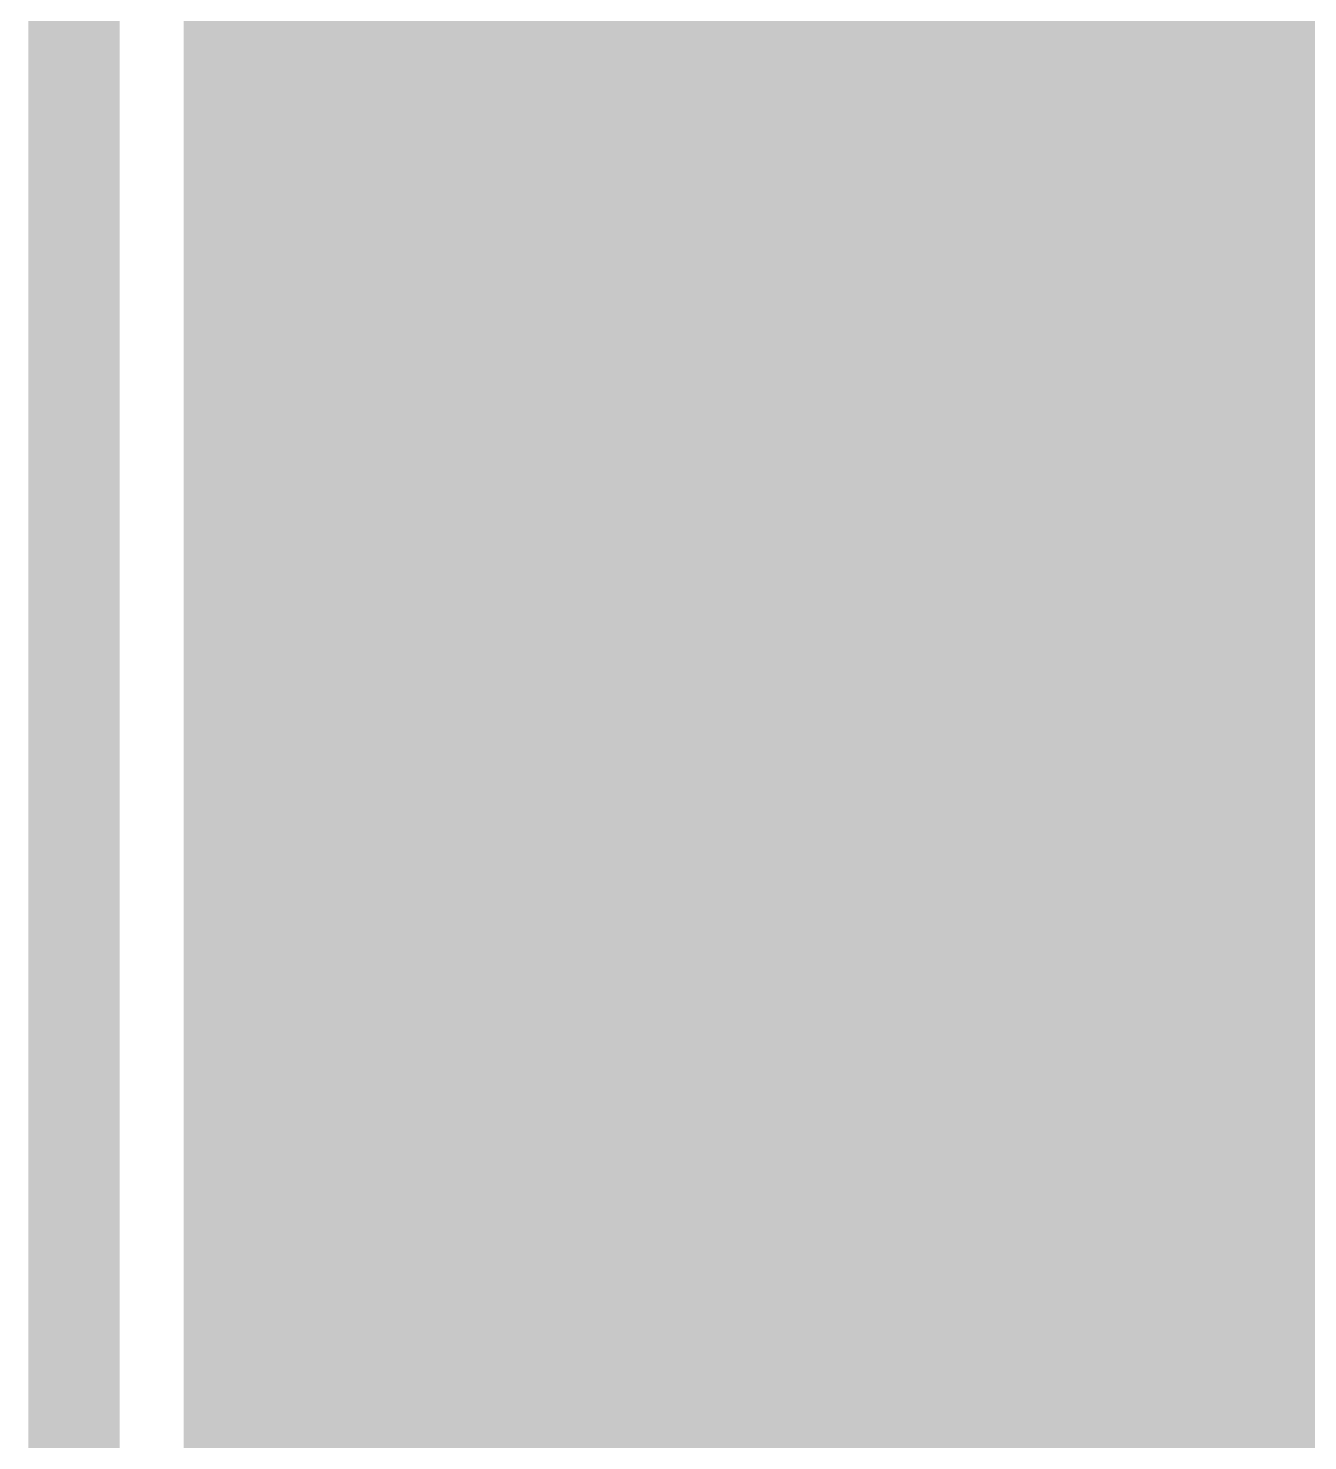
# Model space of a CAD drawing. Extents: x -5 to 112, y -62 to 71.
# Drawn here: x -5.4 to 3.49, y 30.96 to 40.77 of the extents above; entities that cross this region are included whole.
import ezdxf

# ---------------------------------------------------------------- set-up
doc = ezdxf.new("R2010")
doc.units = 0
doc.header["$MEASUREMENT"] = 0
doc.layers.get('0').update_dxf_attribs({"linetype": 'CONTINUOUS'})
for name, color, linetype in [('25-336-0_BOT', 7, 'CONTINUOUS'), ('25-336-0_DRD', 7, 'CONTINUOUS'), ('25-336-0_DRL', 2, 'CONTINUOUS'), ('25-336-0_IN1', 4, 'CONTINUOUS'), ('25-336-0_IN2', 3, 'CONTINUOUS'), ('25-336-0_SMB', 5, 'CONTINUOUS'), ('25-336-0_SMT', 10, 'CONTINUOUS'), ('25-336-0_SPT', 14, 'CONTINUOUS'), ('25-336-0_SST', 9, 'CONTINUOUS'), ('25-336-0_TOP', 12, 'CONTINUOUS'), ('THRUHOLE_TAP', 8, 'CONTINUOUS')]:
    doc.layers.add(name, color=color, linetype=linetype)

# ---------------------------------------------------------------- blocks, each defined once
blk = doc.blocks.new('ROUND_58')
at = {"const_width": 0.35052}
blk.add_lwpolyline([(-0.17526, 0, 1), (0.17526, 0, 1)], format="xyb", close=True, dxfattribs=at)
blk = doc.blocks.new('ROUND_11')
at = {"const_width": 0.35052}
blk.add_lwpolyline([(-0.17526, 0, 1), (0.17526, 0, 1)], format="xyb", close=True, dxfattribs=at)
blk = doc.blocks.new('ROUND_79')
at = {"const_width": 0.10033}
blk.add_lwpolyline([(-0.050164, 0, 1), (0.050164, 0, 1)], format="xyb", close=True, dxfattribs=at)
blk = doc.blocks.new('ROUND_82')
at = {"const_width": 0.10033}
blk.add_lwpolyline([(-0.050164, 0, 1), (0.050164, 0, 1)], format="xyb", close=True, dxfattribs=at)
blk = doc.blocks.new('ROUND_65')
at = {"const_width": 0.35052}
blk.add_lwpolyline([(-0.17526, 0, 1), (0.17526, 0, 1)], format="xyb", close=True, dxfattribs=at)
blk = doc.blocks.new('RECTANGLE_2')
blk.add_solid([(0.4826, 0.4064), (0.4826, -0.4064), (-0.4826, 0.4064), (-0.4826, -0.4064)])
blk = doc.blocks.new('RECTANGLE_47')
blk.add_solid([(0.8255, 1.4224), (0.8255, -1.4224), (-0.8255, 1.4224), (-0.8255, -1.4224)])
blk = doc.blocks.new('RECTANGLE_48')
blk.add_solid([(0.44958, 0.20955), (0.44958, -0.20955), (-0.44958, 0.20955), (-0.44958, -0.20955)])
blk = doc.blocks.new('ROUND_73')
at = {"const_width": 0.10033}
blk.add_lwpolyline([(-0.050164, 0, 1), (0.050164, 0, 1)], format="xyb", close=True, dxfattribs=at)

msp = doc.modelspace()

# ---------------------------------------------------------------- linework, layer by layer
at = {"layer": '25-336-0_BOT', "const_width": 0.254}
for points in [[(-4.191, 70.231), (-4.191, 27.432)], [(-3.9624, 65.48882), (-3.9624, 27.432)], [(-3.7338, 64.60236), (-3.7338, 27.432)], [(3.5814, 64.25692), (3.5814, 27.432)], [(-3.5052, 64.11214), (-3.5052, 27.432)], [(3.3528, 63.85814), (3.3528, 27.432)], [(3.1242, 63.54064), (3.1242, 27.432)], [(2.8956, 63.27902), (2.8956, 27.432)], [(2.667, 63.05804), (2.667, 27.432)], [(2.4384, 62.86754), (2.4384, 27.432)], [(2.2098, 62.70498), (2.2098, 27.432)], [(1.9812, 62.56528), (1.9812, 27.432)], [(1.7526, 62.44336), (1.7526, 27.432)], [(1.524, 62.34176), (1.524, 27.432)], [(1.0668, 62.18428), (1.0668, 27.432)], [(1.2954, 62.2554), (1.2954, 27.432)], [(0.6096, 62.08522), (0.6096, 27.432)], [(0.8382, 62.1284), (0.8382, 27.432)], [(-0.3048, 62.04966), (-0.3048, 27.432)], [(-0.0762, 62.0395), (-0.0762, 27.432)], [(0.1524, 62.04204), (0.1524, 27.432)], [(0.381, 62.05728), (0.381, 27.432)], [(-3.2766, 54.20614), (-3.2766, 27.432)], [(-0.5334, 54.20614), (-0.5334, 27.432)], [(-3.048, 53.75148), (-3.048, 27.432)], [(-0.762, 53.75148), (-0.762, 27.432)], [(-2.8194, 53.51018), (-2.8194, 27.432)], [(-0.9906, 53.51018), (-0.9906, 27.432)], [(-2.5908, 53.35524), (-2.5908, 27.432)], [(-1.2192, 53.35524), (-1.2192, 27.432)], [(-2.3622, 53.25364), (-2.3622, 27.432)], [(-1.4478, 53.25364), (-1.4478, 27.432)], [(-2.1336, 53.19776), (-2.1336, 27.432)], [(-1.905, 53.17998), (-1.905, 27.432)], [(-1.6764, 53.19776), (-1.6764, 27.432)], [(17.8435, 40.6908), (-4.191, 40.6908)], [(18.0721, 40.4622), (-4.191, 40.4622)], [(18.3007, 40.2336), (-4.191, 40.2336)], [(18.5293, 40.005), (-4.191, 40.005)], [(18.7579, 39.7764), (-4.191, 39.7764)], [(18.9865, 39.5478), (-4.191, 39.5478)], [(19.2151, 39.3192), (-4.191, 39.3192)], [(19.4437, 39.0906), (-4.191, 39.0906)], [(19.6723, 38.862), (-4.191, 38.862)], [(19.9009, 38.6334), (-4.191, 38.6334)], [(28.8925, 38.4048), (-4.191, 38.4048)], [(29.1211, 38.1762), (-4.191, 38.1762)], [(11.176, 37.9476), (-4.191, 37.9476)], [(11.176, 37.719), (-4.191, 37.719)], [(11.176, 37.4904), (-4.191, 37.4904)], [(11.176, 37.2618), (-4.191, 37.2618)], [(11.176, 37.0332), (-4.191, 37.0332)], [(11.176, 36.8046), (-4.191, 36.8046)], [(11.176, 36.576), (-4.191, 36.576)], [(11.176, 36.3474), (-4.191, 36.3474)], [(11.176, 36.1188), (-4.191, 36.1188)], [(11.176, 35.8902), (-4.191, 35.8902)], [(11.176, 35.6616), (-4.191, 35.6616)], [(7.80288, 35.433), (-4.191, 35.433)], [(7.63524, 35.2044), (-4.191, 35.2044)], [(7.57682, 34.9758), (-4.191, 34.9758)], [(7.59714, 34.7472), (-4.191, 34.7472)], [(7.7089, 34.5186), (-4.191, 34.5186)], [(7.7978, 34.29), (-4.191, 34.29)], [(7.7978, 34.0614), (-4.191, 34.0614)], [(7.7978, 33.8328), (-4.191, 33.8328)], [(7.7978, 33.6042), (-4.191, 33.6042)], [(7.7978, 33.3756), (-4.191, 33.3756)], [(7.7978, 33.147), (-4.191, 33.147)], [(7.7978, 32.9184), (-4.191, 32.9184)], [(7.7978, 32.6898), (-4.191, 32.6898)], [(7.7978, 32.4612), (-4.191, 32.4612)], [(7.7978, 32.2326), (-4.191, 32.2326)], [(7.7978, 32.004), (-4.191, 32.004)], [(7.7978, 31.7754), (-4.191, 31.7754)], [(7.7978, 31.5468), (-4.191, 31.5468)], [(7.7978, 31.3182), (-4.191, 31.3182)], [(7.7978, 31.0896), (-4.191, 31.0896)], [(7.7978, 30.861), (-4.191, 30.861)]]:
    msp.add_lwpolyline(points, dxfattribs=at)
at = {"layer": '25-336-0_DRD'}
for points, const_width in [([(-5.08, 7.62), (-5.08, 71.12), (111.76, 71.12), (111.76, -5.08), (-5.08, -5.08), (-5.08, 7.62)], 0.635), ([(0, 43.18), (-2.54, 40.64)], 0.254), ([(0, 40.64), (-2.54, 43.18)], 0.254), ([(1.27, 43.18), (-1.27, 40.64)], 0.254), ([(1.27, 40.64), (-1.27, 43.18)], 0.254), ([(2.54, 43.18), (0, 40.64)], 0.254), ([(2.54, 40.64), (0, 43.18)], 0.254), ([(3.81, 43.18), (1.27, 40.64)], 0.254), ([(3.81, 40.64), (1.27, 43.18)], 0.254), ([(0, 41.91), (-2.54, 39.37)], 0.254), ([(0, 39.37), (-2.54, 41.91)], 0.254), ([(1.27, 41.91), (-1.27, 39.37)], 0.254), ([(1.27, 39.37), (-1.27, 41.91)], 0.254), ([(2.54, 41.91), (0, 39.37)], 0.254), ([(2.54, 39.37), (0, 41.91)], 0.254), ([(3.81, 41.91), (1.27, 39.37)], 0.254), ([(3.81, 39.37), (1.27, 41.91)], 0.254), ([(0, 40.64), (-2.54, 38.1)], 0.254), ([(0, 38.1), (-2.54, 40.64)], 0.254), ([(1.27, 40.64), (-1.27, 38.1)], 0.254), ([(1.27, 38.1), (-1.27, 40.64)], 0.254), ([(2.54, 40.64), (0, 38.1)], 0.254), ([(2.54, 38.1), (0, 40.64)], 0.254), ([(3.175, 40.005), (0.635, 37.465)], 0.254), ([(3.175, 37.465), (0.635, 40.005)], 0.254), ([(3.175, 35.179), (0.635, 32.639)], 0.254), ([(3.175, 32.639), (0.635, 35.179)], 0.254), ([(2.032, 34.036), (-0.508, 31.496)], 0.254), ([(2.032, 31.496), (-0.508, 34.036)], 0.254), ([(3.175, 34.036), (0.635, 31.496)], 0.254), ([(3.175, 31.496), (0.635, 34.036)], 0.254), ([(2.032, 33.02), (-0.508, 30.48)], 0.254), ([(2.032, 30.48), (-0.508, 33.02)], 0.254), ([(3.175, 33.02), (0.635, 30.48)], 0.254), ([(3.175, 30.48), (0.635, 33.02)], 0.254), ([(2.032, 31.877), (-0.508, 29.337)], 0.254), ([(2.032, 29.337), (-0.508, 31.877)], 0.254), ([(3.175, 31.877), (0.635, 29.337)], 0.254), ([(3.175, 29.337), (0.635, 31.877)], 0.254)]:
    msp.add_lwpolyline(points, dxfattribs=dict(at, const_width=const_width))
at = {"layer": '25-336-0_DRL', "const_width": 0.635}
msp.add_lwpolyline([(-5.08, 7.62), (-5.08, 71.12), (111.76, 71.12), (111.76, -5.08), (-5.08, -5.08), (-5.08, 7.62)], dxfattribs=at)
at = {"layer": '25-336-0_IN1', "const_width": 0.254}
for points in [[(-3.937, 69.85), (-3.937, 25.146)], [(-3.7084, 69.85), (-3.7084, 25.146)], [(-3.4798, 69.85), (-3.4798, 25.146)], [(2.2352, 69.85), (2.2352, 25.146)], [(2.4638, 69.85), (2.4638, 25.146)], [(2.6924, 69.85), (2.6924, 25.146)], [(2.921, 69.85), (2.921, 25.146)], [(3.1496, 69.85), (3.1496, 25.146)], [(3.3782, 69.85), (3.3782, 25.146)], [(3.6068, 69.85), (3.6068, 25.146)], [(2.0066, 65.49136), (2.0066, 25.146)], [(1.778, 64.9605), (1.778, 25.146)], [(1.5494, 64.65062), (1.5494, 25.146)], [(1.3208, 64.43218), (1.3208, 25.146)], [(1.0922, 64.26962), (1.0922, 25.146)], [(0.8636, 64.1477), (0.8636, 25.146)], [(0.635, 64.0588), (0.635, 25.146)], [(-0.2794, 63.97752), (-0.2794, 25.146)], [(-0.0508, 63.95974), (-0.0508, 25.146)], [(0.1778, 63.96736), (0.1778, 25.146)], [(0.4064, 64.00038), (0.4064, 25.146)], [(-0.508, 54.3052), (-0.508, 25.146)], [(-3.2512, 54.1274), (-3.2512, 25.146)], [(-0.7366, 53.7845), (-0.7366, 25.146)], [(-3.0226, 53.71846), (-3.0226, 25.146)], [(-2.794, 53.48986), (-2.794, 25.146)], [(-0.9652, 53.5305), (-0.9652, 25.146)], [(-1.1938, 53.36794), (-1.1938, 25.146)], [(-2.5654, 53.34), (-2.5654, 25.146)], [(-2.3368, 53.24602), (-2.3368, 25.146)], [(-1.4224, 53.2638), (-1.4224, 25.146)], [(-2.1082, 53.19522), (-2.1082, 25.146)], [(-1.8796, 53.17998), (-1.8796, 25.146)], [(-1.651, 53.20284), (-1.651, 25.146)], [(8.0645, 40.6908), (-3.937, 40.6908)], [(32.66694, 40.4622), (-3.937, 40.4622)], [(20.27174, 40.2336), (-3.937, 40.2336)], [(20.01012, 40.005), (-3.937, 40.005)], [(19.91106, 39.7764), (-3.937, 39.7764)], [(19.89836, 39.5478), (-3.937, 39.5478)], [(19.96694, 39.3192), (-3.937, 39.3192)], [(20.15236, 39.0906), (-3.937, 39.0906)], [(35.61842, 38.862), (-3.937, 38.862)], [(35.50158, 38.6334), (-3.937, 38.6334)], [(35.433, 38.4048), (-3.937, 38.4048)], [(11.303, 38.1762), (-3.937, 38.1762)], [(11.303, 37.9476), (-3.937, 37.9476)], [(11.303, 37.719), (-3.937, 37.719)], [(11.303, 37.4904), (-3.937, 37.4904)], [(11.303, 37.2618), (-3.937, 37.2618)], [(11.303, 37.0332), (-3.937, 37.0332)], [(11.303, 36.8046), (-3.937, 36.8046)], [(11.303, 36.576), (-3.937, 36.576)], [(11.303, 36.3474), (-3.937, 36.3474)], [(11.303, 36.1188), (-3.937, 36.1188)], [(11.303, 35.8902), (-3.937, 35.8902)], [(11.303, 35.6616), (-3.937, 35.6616)], [(7.80288, 35.433), (-3.937, 35.433)], [(7.63524, 35.2044), (-3.937, 35.2044)], [(7.57682, 34.9758), (-3.937, 34.9758)], [(7.59714, 34.7472), (-3.937, 34.7472)], [(7.7089, 34.5186), (-3.937, 34.5186)], [(8.01116, 34.29), (-3.937, 34.29)], [(17.018, 34.0614), (-3.937, 34.0614)], [(17.018, 33.8328), (-3.937, 33.8328)], [(17.018, 33.6042), (-3.937, 33.6042)], [(17.018, 33.3756), (-3.937, 33.3756)], [(17.018, 33.147), (-3.937, 33.147)], [(17.018, 32.9184), (-3.937, 32.9184)], [(17.018, 32.6898), (-3.937, 32.6898)], [(17.018, 32.4612), (-3.937, 32.4612)], [(17.018, 32.2326), (-3.937, 32.2326)], [(17.018, 32.004), (-3.937, 32.004)], [(17.018, 31.7754), (-3.937, 31.7754)], [(17.018, 31.5468), (-3.937, 31.5468)], [(17.018, 31.3182), (-3.937, 31.3182)], [(17.018, 31.0896), (-3.937, 31.0896)], [(17.018, 30.861), (-3.937, 30.861)]]:
    msp.add_lwpolyline(points, dxfattribs=at)
at = {"layer": '25-336-0_IN2', "const_width": 0.254}
for points in [[(-3.937, 69.85), (-3.937, 25.146)], [(-3.7084, 69.85), (-3.7084, 25.146)], [(-3.4798, 69.85), (-3.4798, 25.146)], [(2.2352, 69.85), (2.2352, 25.146)], [(2.4638, 69.85), (2.4638, 25.146)], [(2.6924, 69.85), (2.6924, 25.146)], [(2.921, 69.85), (2.921, 25.146)], [(3.1496, 69.85), (3.1496, 25.146)], [(3.3782, 69.85), (3.3782, 25.146)], [(3.6068, 69.85), (3.6068, 25.146)], [(2.0066, 65.49136), (2.0066, 25.146)], [(1.778, 64.9605), (1.778, 25.146)], [(1.5494, 64.65062), (1.5494, 25.146)], [(1.3208, 64.43218), (1.3208, 25.146)], [(1.0922, 64.26962), (1.0922, 25.146)], [(0.8636, 64.1477), (0.8636, 25.146)], [(0.635, 64.0588), (0.635, 25.146)], [(-0.2794, 63.97752), (-0.2794, 25.146)], [(-0.0508, 63.95974), (-0.0508, 25.146)], [(0.1778, 63.96736), (0.1778, 25.146)], [(0.4064, 64.00038), (0.4064, 25.146)], [(-0.508, 54.3052), (-0.508, 25.146)], [(-3.2512, 54.1274), (-3.2512, 25.146)], [(-0.7366, 53.7845), (-0.7366, 25.146)], [(-3.0226, 53.71846), (-3.0226, 25.146)], [(-2.794, 53.48986), (-2.794, 25.146)], [(-0.9652, 53.5305), (-0.9652, 25.146)], [(-1.1938, 53.36794), (-1.1938, 25.146)], [(-2.5654, 53.34), (-2.5654, 25.146)], [(-2.3368, 53.24602), (-2.3368, 25.146)], [(-1.4224, 53.2638), (-1.4224, 25.146)], [(-2.1082, 53.19522), (-2.1082, 25.146)], [(-1.8796, 53.17998), (-1.8796, 25.146)], [(-1.651, 53.20284), (-1.651, 25.146)], [(32.59836, 40.6908), (-3.937, 40.6908)], [(32.66694, 40.4622), (-3.937, 40.4622)], [(20.27174, 40.2336), (-3.937, 40.2336)], [(20.01012, 40.005), (-3.937, 40.005)], [(19.91106, 39.7764), (-3.937, 39.7764)], [(19.89836, 39.5478), (-3.937, 39.5478)], [(19.96694, 39.3192), (-3.937, 39.3192)], [(20.15236, 39.0906), (-3.937, 39.0906)], [(35.61842, 38.862), (-3.937, 38.862)], [(35.50158, 38.6334), (-3.937, 38.6334)], [(35.433, 38.4048), (-3.937, 38.4048)], [(11.303, 38.1762), (-3.937, 38.1762)], [(11.303, 37.9476), (-3.937, 37.9476)], [(11.303, 37.719), (-3.937, 37.719)], [(11.303, 37.4904), (-3.937, 37.4904)], [(11.303, 37.2618), (-3.937, 37.2618)], [(11.303, 37.0332), (-3.937, 37.0332)], [(11.303, 36.8046), (-3.937, 36.8046)], [(11.303, 36.576), (-3.937, 36.576)], [(11.303, 36.3474), (-3.937, 36.3474)], [(11.303, 36.1188), (-3.937, 36.1188)], [(11.303, 35.8902), (-3.937, 35.8902)], [(11.303, 35.6616), (-3.937, 35.6616)], [(7.80288, 35.433), (-3.937, 35.433)], [(7.63524, 35.2044), (-3.937, 35.2044)], [(7.57682, 34.9758), (-3.937, 34.9758)], [(7.59714, 34.7472), (-3.937, 34.7472)], [(7.7089, 34.5186), (-3.937, 34.5186)], [(8.01116, 34.29), (-3.937, 34.29)], [(17.018, 34.0614), (-3.937, 34.0614)], [(17.018, 33.8328), (-3.937, 33.8328)], [(17.018, 33.6042), (-3.937, 33.6042)], [(17.018, 33.3756), (-3.937, 33.3756)], [(17.018, 33.147), (-3.937, 33.147)], [(17.018, 32.9184), (-3.937, 32.9184)], [(17.018, 32.6898), (-3.937, 32.6898)], [(17.018, 32.4612), (-3.937, 32.4612)], [(17.018, 32.2326), (-3.937, 32.2326)], [(17.018, 32.004), (-3.937, 32.004)], [(17.018, 31.7754), (-3.937, 31.7754)], [(17.018, 31.5468), (-3.937, 31.5468)], [(17.018, 31.3182), (-3.937, 31.3182)], [(17.018, 31.0896), (-3.937, 31.0896)], [(17.018, 30.861), (-3.937, 30.861)]]:
    msp.add_lwpolyline(points, dxfattribs=at)
at = {"layer": '25-336-0_SMB', "const_width": 0.254}
for points in [[(-3.429, 61.595), (-3.429, 27.813)], [(-3.3274, 61.595), (-3.3274, 27.813)], [(-3.0988, 61.595), (-3.0988, 27.813)], [(-2.8702, 61.595), (-2.8702, 27.813)], [(-2.6416, 61.595), (-2.6416, 27.813)], [(-2.413, 61.595), (-2.413, 27.813)], [(-2.1844, 61.595), (-2.1844, 27.813)], [(-1.9558, 61.595), (-1.9558, 27.813)], [(-1.7272, 61.595), (-1.7272, 27.813)], [(-1.4986, 61.595), (-1.4986, 27.813)], [(-1.27, 61.595), (-1.27, 27.813)], [(-1.0414, 61.595), (-1.0414, 27.813)], [(-0.8128, 61.595), (-0.8128, 27.813)], [(-0.5842, 61.595), (-0.5842, 27.813)], [(-0.3556, 61.595), (-0.3556, 27.813)], [(-0.127, 61.595), (-0.127, 27.813)], [(0.1016, 61.595), (0.1016, 27.813)], [(0.3302, 61.595), (0.3302, 27.813)], [(0.5588, 61.595), (0.5588, 27.813)], [(0.7874, 61.595), (0.7874, 27.813)], [(1.016, 61.595), (1.016, 27.813)], [(1.2446, 61.595), (1.2446, 27.813)], [(1.4732, 61.595), (1.4732, 27.813)], [(1.7018, 61.595), (1.7018, 27.813)], [(1.9304, 61.595), (1.9304, 27.813)], [(2.159, 61.595), (2.159, 27.813)], [(2.3876, 61.595), (2.3876, 27.813)], [(2.6162, 61.595), (2.6162, 27.813)], [(2.8448, 61.595), (2.8448, 27.813)], [(3.0734, 61.595), (3.0734, 27.813)], [(3.302, 61.595), (3.302, 27.813)], [(3.5306, 61.595), (3.5306, 27.813)], [(10.922, 40.7162), (-3.429, 40.7162)], [(10.922, 40.4876), (-3.429, 40.4876)], [(10.922, 40.259), (-3.429, 40.259)], [(10.922, 40.0304), (-3.429, 40.0304)], [(10.922, 39.8018), (-3.429, 39.8018)], [(10.922, 39.5732), (-3.429, 39.5732)], [(10.922, 39.3446), (-3.429, 39.3446)], [(10.922, 39.116), (-3.429, 39.116)], [(10.922, 38.8874), (-3.429, 38.8874)], [(10.922, 38.6588), (-3.429, 38.6588)], [(10.922, 38.4302), (-3.429, 38.4302)], [(10.922, 38.2016), (-3.429, 38.2016)], [(10.922, 37.973), (-3.429, 37.973)], [(10.922, 37.7444), (-3.429, 37.7444)], [(10.922, 37.5158), (-3.429, 37.5158)], [(10.922, 37.2872), (-3.429, 37.2872)], [(10.922, 37.0586), (-3.429, 37.0586)], [(10.922, 36.83), (-3.429, 36.83)], [(10.922, 36.6014), (-3.429, 36.6014)], [(10.922, 36.3728), (-3.429, 36.3728)], [(10.922, 36.1442), (-3.429, 36.1442)], [(7.239, 35.9156), (-3.429, 35.9156)], [(7.239, 35.687), (-3.429, 35.687)], [(7.239, 35.4584), (-3.429, 35.4584)], [(7.239, 35.2298), (-3.429, 35.2298)], [(7.239, 35.0012), (-3.429, 35.0012)], [(7.239, 34.7726), (-3.429, 34.7726)], [(7.239, 34.544), (-3.429, 34.544)], [(7.239, 34.3154), (-3.429, 34.3154)], [(7.239, 34.0868), (-3.429, 34.0868)], [(7.239, 33.8582), (-3.429, 33.8582)], [(7.239, 33.6296), (-3.429, 33.6296)], [(7.239, 33.401), (-3.429, 33.401)], [(7.239, 33.1724), (-3.429, 33.1724)], [(7.239, 32.9438), (-3.429, 32.9438)], [(7.239, 32.7152), (-3.429, 32.7152)], [(7.239, 32.4866), (-3.429, 32.4866)], [(7.239, 32.258), (-3.429, 32.258)], [(7.239, 32.0294), (-3.429, 32.0294)], [(7.239, 31.8008), (-3.429, 31.8008)], [(7.239, 31.5722), (-3.429, 31.5722)], [(7.2136, 31.3436), (-3.429, 31.3436)], [(6.985, 31.115), (-3.429, 31.115)], [(6.7564, 30.8864), (-3.429, 30.8864)]]:
    msp.add_lwpolyline(points, dxfattribs=at)
at = {"layer": '25-336-0_SMT', "const_width": 0.254}
for points in [[(2.794, 44.577), (-1.397, 44.577), (-1.524, 44.45), (-1.524, 40.767)], [(-1.4224, 44.5516), (-1.4224, 40.767)], [(-1.1938, 44.577), (-1.1938, 40.767)], [(-0.9652, 44.577), (-0.9652, 40.767)], [(-0.7366, 44.577), (-0.7366, 40.767)], [(-0.508, 44.577), (-0.508, 40.767)], [(-0.2794, 44.577), (-0.2794, 40.767)], [(-0.0508, 44.577), (-0.0508, 40.767)], [(0.1778, 44.577), (0.1778, 38.735)], [(0.4064, 44.577), (0.4064, 38.735)], [(0.635, 44.577), (0.635, 38.735)], [(0.8636, 44.577), (0.8636, 38.735)], [(1.0922, 44.577), (1.0922, 29.591)], [(1.3208, 44.577), (1.3208, 29.591)], [(1.5494, 44.577), (1.5494, 29.591)], [(1.778, 44.577), (1.778, 29.591)], [(2.0066, 44.577), (2.0066, 29.8196)], [(2.2352, 44.577), (2.2352, 30.0482)], [(2.4638, 44.577), (2.4638, 30.2768)], [(2.54, 42.164), (2.54, 30.353)], [(2.54, 40.894), (-1.524, 40.894)], [(0.127, 40.767), (-1.524, 40.767)], [(0.127, 40.767), (0.127, 38.735)], [(2.54, 40.6654), (0.127, 40.6654)], [(2.54, 40.4368), (0.127, 40.4368)], [(2.54, 40.2082), (0.127, 40.2082)], [(2.54, 39.9796), (0.127, 39.9796)], [(2.54, 39.751), (0.127, 39.751)], [(2.54, 39.5224), (0.127, 39.5224)], [(2.54, 39.2938), (0.127, 39.2938)], [(2.54, 39.0652), (0.127, 39.0652)], [(2.54, 38.8366), (0.127, 38.8366)], [(0.889, 38.735), (0.889, 33.782), (-0.381, 33.782), (-0.381, 32.766)], [(0.889, 38.735), (0.127, 38.735)], [(2.54, 38.608), (0.889, 38.608)], [(2.54, 38.3794), (0.889, 38.3794)], [(2.54, 38.1508), (0.889, 38.1508)], [(2.54, 37.9222), (0.889, 37.9222)], [(2.54, 37.6936), (0.889, 37.6936)], [(2.54, 37.465), (0.889, 37.465)], [(2.54, 37.2364), (0.889, 37.2364)], [(2.54, 37.0078), (0.889, 37.0078)], [(2.54, 36.7792), (0.889, 36.7792)], [(2.54, 36.5506), (0.889, 36.5506)], [(2.54, 36.322), (0.889, 36.322)], [(2.54, 36.0934), (0.889, 36.0934)], [(2.54, 35.8648), (0.889, 35.8648)], [(2.54, 35.6362), (0.889, 35.6362)], [(2.54, 35.4076), (0.889, 35.4076)], [(2.54, 35.179), (0.889, 35.179)], [(2.54, 34.9504), (0.889, 34.9504)], [(2.54, 34.7218), (0.889, 34.7218)], [(2.54, 34.4932), (0.889, 34.4932)], [(2.54, 34.2646), (0.889, 34.2646)], [(2.54, 34.036), (0.889, 34.036)], [(-0.2794, 33.782), (-0.2794, 32.766)], [(-0.0508, 33.782), (-0.0508, 32.766)], [(0.1778, 33.782), (0.1778, 32.766)], [(0.4064, 33.782), (0.4064, 32.766)], [(0.635, 33.782), (0.635, 29.591)], [(0.8636, 33.782), (0.8636, 29.591)], [(2.54, 33.8074), (0.889, 33.8074)], [(2.54, 33.5788), (-0.381, 33.5788)], [(2.54, 33.3502), (-0.381, 33.3502)], [(2.54, 33.1216), (-0.381, 33.1216)], [(2.54, 32.893), (-0.381, 32.893)], [(0.508, 32.766), (-0.381, 32.766)], [(0.508, 32.766), (0.508, 29.591)], [(2.54, 32.6644), (0.508, 32.6644)], [(2.54, 32.4358), (0.508, 32.4358)], [(2.54, 32.2072), (0.508, 32.2072)], [(2.54, 31.9786), (0.508, 31.9786)], [(2.54, 31.75), (0.508, 31.75)], [(2.54, 31.5214), (0.508, 31.5214)], [(2.54, 31.2928), (0.508, 31.2928)], [(2.54, 31.0642), (0.508, 31.0642)]]:
    msp.add_lwpolyline(points, dxfattribs=at)
at = {"layer": '25-336-0_SPT', "const_width": 0.1524}
for points in [[(1.905, 37.45484, 0.4142136), (1.397, 36.94684)], [(2.413, 36.94684, 0.4142136), (1.905, 37.45484)], [(1.39446, 36.94684, 0.4142136), (1.905, 36.4363)], [(1.905, 36.4363, 0.4142136), (2.41554, 36.94684)], [(1.93548, 35.95116, 0.4142136), (1.42748, 35.44316)], [(2.44348, 35.44316, 0.4142136), (1.93548, 35.95116)], [(1.42494, 35.44316, 0.4142136), (1.93548, 34.93262)], [(1.93548, 34.93262, 0.4142136), (2.44602, 35.44316)]]:
    msp.add_lwpolyline(points, format="xyb", dxfattribs=at)
for points in [[(1.77038, 37.43706), (1.77038, 36.45408)], [(1.90754, 37.45484), (1.90754, 36.4363)], [(2.0447, 37.43452), (2.0447, 36.45662)], [(2.1971, 37.36086), (1.61036, 37.36086)], [(1.63322, 37.37864), (1.63322, 36.51504)], [(2.18186, 37.37356), (2.18186, 36.52012)], [(2.33172, 37.2237), (1.47828, 37.2237)], [(1.49606, 37.25164), (1.49606, 36.64204)], [(2.31902, 37.23894), (2.31902, 36.6522)], [(2.39268, 37.08654), (1.41478, 37.08654)], [(2.413, 36.94938), (1.39446, 36.94938)], [(2.39522, 36.81222), (1.41224, 36.81222)], [(2.3368, 36.67506), (1.4732, 36.67506)], [(2.2098, 36.5379), (1.6002, 36.5379)], [(1.80086, 35.93338), (1.80086, 34.9504)], [(1.93802, 35.95116), (1.93802, 34.93262)], [(2.07518, 35.93084), (2.07518, 34.95294)], [(2.22758, 35.85718), (1.64084, 35.85718)], [(1.6637, 35.87496), (1.6637, 35.01136)], [(2.21234, 35.86988), (2.21234, 35.01644)], [(1.52654, 35.74796), (1.52654, 35.13836)], [(2.3495, 35.73526), (2.3495, 35.14852)], [(2.3622, 35.72002), (1.50876, 35.72002)], [(2.42316, 35.58286), (1.44526, 35.58286)], [(2.44348, 35.4457), (1.42494, 35.4457)], [(2.4257, 35.30854), (1.44272, 35.30854)], [(2.36728, 35.17138), (1.50368, 35.17138)], [(2.24028, 35.03422), (1.63068, 35.03422)]]:
    msp.add_lwpolyline(points, dxfattribs=at)
at = {"layer": '25-336-0_SST'}
for points, const_width in [([(-3.3655, 43.3705), (-3.3655, 40.4495), (-1.7272, 40.4495), (-1.7272, 43.3705), (-3.3655, 43.3705)], 0.1524), ([(4.6355, 40.4495), (4.6355, 43.3705), (2.9972, 43.3705), (2.9972, 40.4495), (4.6355, 40.4495)], 0.1524), ([(-0.83058, 40.34028), (-0.83058, 39.98468), (-0.6604, 39.8653), (-0.49276, 39.8653), (-0.32258, 39.98468), (-0.32258, 40.34028), (-1.33858, 40.34028)], 0.1524), ([(-1.7145, 37.2745), (-1.7145, 40.1955), (-3.3528, 40.1955), (-3.3528, 37.2745), (-1.7145, 37.2745)], 0.1524), ([(-0.83058, 40.0431), (-1.33858, 39.8653)], 0.1524), ([(4.35864, 39.56558), (3.51028, 39.56558), (3.34264, 39.624), (3.34264, 39.9796), (3.51028, 40.03802), (4.35864, 40.03802)], 0.1524), ([(-0.83058, 39.44366), (-0.83058, 39.08806), (-1.00076, 39.0271), (-1.1684, 39.0271), (-1.33858, 39.08806), (-1.33858, 39.44366), (-1.1684, 39.50208), (-1.00076, 39.50208), (-0.32258, 39.26586)], 0.1524), ([(3.34264, 38.72738), (3.34264, 39.19982), (4.01828, 38.72738), (4.18846, 38.72738), (4.35864, 38.7858), (4.35864, 39.1414), (4.18846, 39.19982)], 0.1524), ([(4.80314, 38.29304), (4.80314, 38.3921), (-1.19126, 38.3921), (-1.19126, 33.9979), (4.80314, 33.9979), (4.80314, 38.29304)], 0.20066), ([(-1.19126, 38.3921), (-1.19126, 37.79266)], 0.20066), ([(-0.59182, 38.3921), (-1.19126, 37.79266)], 0.20066), ([(-0.59182, 38.3921), (-1.19126, 38.3921)], 0.20066), ([(-1.02362, 38.3921), (-1.02362, 37.96284)], 0.20066), ([(-0.84328, 38.3921), (-0.84328, 38.14064)], 0.20066), ([(-0.66294, 38.3921), (-0.66294, 38.32098)], 0.20066), ([(-0.66294, 38.32098), (-1.19126, 38.32098)], 0.20066), ([(-0.84328, 38.14064), (-1.19126, 38.14064)], 0.20066), ([(-1.02362, 37.96284), (-1.19126, 37.96284)], 0.20066), ([(-1.7145, 34.0995), (-1.7145, 37.0205), (-3.3528, 37.0205), (-3.3528, 34.0995), (-1.7145, 34.0995)], 0.1524), ([(-3.2258, 33.32988), (-2.8702, 33.32988), (-2.75336, 33.50006), (-2.75336, 33.6677), (-2.8702, 33.83788), (-3.2258, 33.83788), (-3.2258, 32.82188)], 0.1524), ([(-1.97358, 33.32988), (-2.32918, 33.32988), (-2.3876, 33.50006), (-2.3876, 33.6677), (-2.32918, 33.83788), (-1.97358, 33.83788), (-1.91516, 33.6677), (-1.91516, 33.50006), (-2.15138, 32.82188)], 0.1524), ([(-2.93116, 33.32988), (-2.75336, 32.82188)], 0.1524), ([(3.048, 33.147), (5.842, 33.147), (5.842, 27.813), (3.048, 27.813), (3.048, 33.147)], 0.1524), ([(-3.3655, 32.5755), (-3.3655, 29.6545), (-1.7272, 29.6545), (-1.7272, 32.5755), (-3.3655, 32.5755)], 0.1524), ([(0.1905, 29.6545), (0.1905, 32.5755), (-1.4478, 32.5755), (-1.4478, 29.6545), (0.1905, 29.6545)], 0.1524)]:
    msp.add_lwpolyline(points, dxfattribs=dict(at, const_width=const_width))
at = {"layer": '25-336-0_TOP', "const_width": 0.254}
for points in [[(-0.19558, 37.17036), (-3.64236, 37.17036), (-4.064, 37.592), (-4.064, 44.704), (-3.302, 45.466), (3.048, 45.466), (4.572, 43.942), (9.398, 43.942), (10.287, 43.053), (10.287, 40.767), (11.557, 39.497), (18.288, 39.497), (19.558, 40.767), (33.274, 40.767)], [(-1.651, 45.0088), (-1.651, 38.2778)], [(-1.4224, 45.0088), (-1.4224, 38.2778)], [(-1.1938, 45.0088), (-1.1938, 38.2778)], [(-0.9652, 45.0088), (-0.9652, 38.2778)], [(-0.7366, 45.0088), (-0.7366, 38.36162)], [(-0.508, 45.0088), (-0.508, 38.36162)], [(-0.2794, 45.0088), (-0.2794, 38.36162)], [(-0.0508, 45.0088), (-0.0508, 38.36162)], [(0.1778, 45.0088), (0.1778, 38.36162)], [(0.4064, 45.0088), (0.4064, 38.36162)], [(0.635, 45.0088), (0.635, 29.2862)], [(0.8636, 45.0088), (0.8636, 29.2862)], [(1.0922, 45.0088), (1.0922, 29.2862)], [(1.3208, 45.0088), (1.3208, 29.2862)], [(1.5494, 45.0088), (1.5494, 29.2862)], [(1.778, 45.0088), (1.778, 29.2862)], [(2.0066, 45.0088), (2.0066, 29.2862)], [(2.2352, 45.0088), (2.2352, 29.42336)], [(2.4638, 45.0088), (2.4638, 29.65196)], [(2.6924, 45.0088), (2.6924, 29.88056)], [(2.921, 44.9453), (2.921, 39.63416)], [(-3.4798, 44.6405), (-3.4798, 37.65296)], [(-3.6068, 44.5135), (-3.6068, 37.77996), (-3.45186, 37.62756)], [(-3.3528, 41.8846), (-3.3528, 40.4622)], [(-1.7272, 41.8846), (-1.7272, 40.4622)], [(2.9972, 41.8846), (2.9972, 40.4622)], [(-2.54, 41.1988), (-2.54, 39.4462)], [(3.81, 41.1988), (3.81, 39.878), (3.175, 39.243), (3.175, 37.465), (3.46964, 37.17036), (4.00558, 37.17036)], [(-3.3528, 40.8686), (-3.6068, 40.8686)], [(2.9972, 40.8686), (-1.7272, 40.8686)], [(-3.3528, 40.64), (-3.6068, 40.64)], [(2.9972, 40.64), (-1.7272, 40.64)], [(-2.9972, 40.4114), (-3.6068, 40.4114)], [(-2.9972, 40.4622), (-3.3528, 40.4622)], [(-3.2512, 40.4622), (-3.2512, 40.1828)], [(-3.0226, 40.4622), (-3.0226, 40.1828)], [(-2.9972, 40.4622), (-2.9972, 40.1828)], [(-2.0828, 40.4622), (-2.0828, 40.1828)], [(-1.7272, 40.4622), (-2.0828, 40.4622)], [(3.3528, 40.4114), (-2.0828, 40.4114)], [(-1.8796, 40.4622), (-1.8796, 40.1828)], [(3.3528, 40.4622), (2.9972, 40.4622)], [(3.1496, 40.4622), (3.1496, 39.86276)], [(3.3528, 40.4622), (3.3528, 40.06596)], [(-2.9972, 40.1828), (-3.6068, 40.1828)], [(-2.9972, 40.1828), (-3.3528, 40.1828)], [(-3.3528, 40.1828), (-3.3528, 38.7604)], [(3.3528, 40.1828), (-2.0828, 40.1828)], [(-1.7272, 40.1828), (-2.0828, 40.1828)], [(-1.7272, 40.1828), (-1.7272, 38.7604)], [(3.3528, 40.06596), (2.85496, 39.57066)], [(-3.3528, 39.9542), (-3.6068, 39.9542)], [(3.2385, 39.9542), (-1.7272, 39.9542)], [(-3.3528, 39.7256), (-3.6068, 39.7256)], [(3.0099, 39.7256), (-1.7272, 39.7256)], [(-3.3528, 39.497), (-3.6068, 39.497)], [(2.794, 39.497), (-1.7272, 39.497)], [(-3.3528, 39.2684), (-3.6068, 39.2684)], [(2.7178, 39.2684), (-1.7272, 39.2684)], [(2.7178, 39.243), (2.7178, 37.465)], [(-3.3528, 39.0398), (-3.6068, 39.0398)], [(2.7178, 39.0398), (-1.7272, 39.0398)], [(-3.3528, 38.8112), (-3.6068, 38.8112)], [(-3.3528, 38.7604), (-3.3528, 38.7096)], [(2.7178, 38.8112), (-1.7272, 38.8112)], [(-1.7272, 38.7604), (-1.7272, 38.7096)], [(1.905, 36.195), (1.905, 38.735)], [(-3.3528, 38.7096), (-3.3528, 37.62756)], [(-1.7272, 38.7096), (-1.7272, 38.2778)], [(-3.3528, 38.5826), (-3.6068, 38.5826)], [(2.7178, 38.5826), (-1.7272, 38.5826)], [(-3.3528, 38.354), (-3.6068, 38.354)], [(2.7178, 38.354), (-1.7272, 38.354)], [(-0.97536, 38.36162), (-0.97536, 38.2778)], [(0.5842, 38.36162), (-0.97536, 38.36162)], [(0.5842, 38.36162), (0.5842, 37.71138)], [(-0.97536, 38.2778), (-1.7272, 38.2778)], [(-3.3528, 38.1254), (-3.6068, 38.1254)], [(2.7178, 38.1254), (0.5842, 38.1254)], [(-2.54, 38.0238), (-2.3368, 37.8206), (-0.19558, 37.8206)], [(-3.3528, 37.8968), (-3.6068, 37.8968)], [(2.7178, 37.8968), (0.5842, 37.8968)], [(-3.3528, 37.6682), (-3.4925, 37.6682)], [(0.5842, 37.71138), (0.5842, 37.27958)], [(2.7178, 37.6682), (0.5842, 37.6682)], [(-3.3528, 37.62756), (-3.45186, 37.62756)], [(2.7178, 37.4396), (0.5842, 37.4396)], [(0.5842, 37.27958), (0.5842, 37.06114)], [(2.794, 37.211), (0.5842, 37.211)], [(0.5842, 37.06114), (0.5842, 36.62934)], [(2.85496, 37.13734), (3.14706, 36.84778)], [(2.921, 37.0713), (2.921, 33.91916)], [(3.0099, 36.9824), (0.5842, 36.9824)], [(3.1496, 36.8427), (3.1496, 34.14776)], [(3.2258, 36.78428), (3.2258, 36.62934)], [(3.2258, 36.7538), (0.5842, 36.7538)], [(0.5842, 36.62934), (0.5842, 36.4109)], [(3.2258, 36.62934), (3.2258, 36.4109)], [(-0.19558, 36.52012), (-2.29108, 36.52012), (-2.54, 36.2712)], [(3.2258, 36.5252), (0.5842, 36.5252)], [(0.5842, 36.4109), (0.5842, 35.9791)], [(3.2258, 36.4109), (3.2258, 35.9791)], [(3.2258, 36.2966), (0.5842, 36.2966)], [(-0.19558, 34.5694), (0.9144, 34.5694), (1.905, 35.56), (1.905, 36.195)], [(3.2258, 36.068), (0.5842, 36.068)], [(0.5842, 35.9791), (0.5842, 35.76066)], [(3.2258, 35.9791), (3.2258, 35.76066)], [(-0.19558, 35.86988), (-0.83312, 35.86988), (-1.651, 35.052), (-1.651, 33.909), (-2.54, 33.02), (-2.54, 31.8262)], [(3.2258, 35.8394), (0.5842, 35.8394)], [(0.5842, 35.76066), (0.5842, 35.32886)], [(3.2258, 35.76066), (3.2258, 35.32886)], [(3.2258, 35.6108), (0.5842, 35.6108)], [(3.2258, 35.3822), (0.5842, 35.3822)], [(0.5842, 35.32886), (0.5842, 35.11042)], [(3.2258, 35.32886), (3.2258, 35.11042)], [(-0.635, 31.8262), (-1.016, 32.2072), (-1.016, 34.925), (-0.72136, 35.21964), (-0.19558, 35.21964)], [(3.2258, 35.1536), (0.5842, 35.1536)], [(0.5842, 35.11042), (0.5842, 34.67862)], [(3.2258, 35.11042), (3.2258, 34.67862)], [(3.2258, 34.925), (0.5842, 34.925)], [(-2.54, 34.8488), (-3.683, 33.7058), (-3.683, 29.083), (-3.429, 28.829), (2.286, 28.829), (3.429, 29.972), (7.62, 29.972)], [(3.2258, 34.6964), (0.5842, 34.6964)], [(0.5842, 34.67862), (0.5842, 34.02838)], [(3.2258, 34.67862), (3.2258, 34.22396)], [(0.5842, 34.5694), (-0.19558, 34.5694)], [(-0.19558, 34.02838), (-0.19558, 34.5694)], [(4.00558, 34.5694), (4.00558, 34.35858), (3.175, 33.528), (3.175, 31.369), (3.429, 31.115), (7.493, 31.115), (10.287, 28.321), (11.557, 28.321), (12.065, 27.813), (12.065, 26.71064)], [(3.2258, 34.4678), (0.5842, 34.4678)], [(3.2258, 34.2392), (0.5842, 34.2392)], [(3.2258, 34.22396), (2.85496, 33.85566)], [(-0.5588, 34.02838), (-0.5588, 32.5628)], [(0.5842, 34.02838), (-0.5588, 34.02838)], [(-0.508, 34.02838), (-0.508, 32.5628)], [(-0.2794, 34.02838), (-0.2794, 32.5628)], [(-0.0508, 34.02838), (-0.0508, 32.5628)], [(0.1778, 34.02838), (0.1778, 29.2862)], [(0.4064, 34.02838), (0.4064, 29.2862)], [(3.0099, 34.0106), (-0.5588, 34.0106)], [(2.794, 33.782), (-0.5588, 33.782)], [(2.7178, 33.5534), (-0.5588, 33.5534)], [(2.7178, 33.528), (2.7178, 31.369)], [(-1.4732, 33.4391), (-2.0828, 32.8295)], [(-1.4732, 33.4391), (-1.4732, 32.2072)], [(-1.651, 33.2613), (-1.651, 29.2862)], [(-1.4732, 33.3248), (-1.5875, 33.3248)], [(2.7178, 33.3248), (-0.5588, 33.3248)], [(-1.4732, 33.0962), (-1.8161, 33.0962)], [(2.7178, 33.0962), (-0.5588, 33.0962)], [(-1.8796, 33.0327), (-1.8796, 32.5628)], [(-1.4732, 32.8676), (-2.0447, 32.8676)], [(2.7178, 32.8676), (-0.5588, 32.8676)], [(-2.0828, 32.8295), (-2.0828, 32.5628)], [(-1.4732, 32.639), (-2.0828, 32.639)], [(-1.7272, 32.5628), (-2.0828, 32.5628)], [(-1.7272, 32.5628), (-1.7272, 31.1404)], [(2.7178, 32.639), (-0.5588, 32.639)], [(0.1778, 32.5628), (-0.5588, 32.5628)], [(0.1778, 32.5628), (0.1778, 31.1404)], [(-1.4732, 32.4104), (-1.7272, 32.4104)], [(2.7178, 32.4104), (0.1778, 32.4104)], [(-1.4732, 32.1818), (-1.7272, 32.1818)], [(2.7178, 32.1818), (0.1778, 32.1818)], [(-1.4478, 32.05734), (-1.4478, 31.1404)], [(-1.4478, 31.9532), (-1.7272, 31.9532)], [(2.7178, 31.9532), (0.1778, 31.9532)], [(-1.4478, 31.7246), (-1.7272, 31.7246)], [(2.7178, 31.7246), (0.1778, 31.7246)], [(-1.4478, 31.496), (-1.7272, 31.496)], [(2.7178, 31.496), (0.1778, 31.496)], [(-1.4478, 31.2674), (-1.7272, 31.2674)], [(2.72796, 31.2674), (0.1778, 31.2674)], [(-1.7272, 31.1404), (-1.7272, 31.0896)], [(-1.7272, 31.0896), (-1.7272, 29.6672)], [(-1.4478, 31.1404), (-1.4478, 31.0896)], [(-1.4478, 31.0896), (-1.4478, 29.6672)], [(0.1778, 31.0896), (0.1778, 29.6672)], [(-1.4478, 31.0388), (-1.7272, 31.0388)], [(2.8575, 31.0388), (0.1778, 31.0388)], [(2.85496, 31.04134), (3.10642, 30.79242)], [(2.921, 30.9753), (2.921, 30.10916)]]:
    msp.add_lwpolyline(points, dxfattribs=at)
for points in [[(2.85242, 39.56558, 0.1989124), (2.7188, 39.243)], [(2.85242, 39.56558, 0.1989124), (2.7188, 39.243)], [(2.7178, 37.465, 0.1989124), (2.85171, 37.14171)], [(3.14706, 36.84778, 0.0555768), (3.22603, 36.78465)], [(2.85242, 33.85058, 0.1989124), (2.7188, 33.528)], [(2.85242, 33.85058, 0.1989124), (2.7188, 33.528)], [(-1.4732, 32.2072, 0.0837086), (-1.44793, 32.05729)], [(-1.4732, 32.2072, 0.0837086), (-1.44793, 32.05729)], [(2.7178, 31.369, 0.1989124), (2.85171, 31.04571)]]:
    msp.add_lwpolyline(points, format="xyb", dxfattribs=at)

# ---------------------------------------------------------------- block references
at = {"layer": '25-336-0_BOT'}
for name, p in [('ROUND_58', (-1.27, 40.64)), ('ROUND_58', (0, 40.64)), ('ROUND_58', (1.27, 40.64)), ('ROUND_58', (2.54, 40.64)), ('ROUND_58', (-1.27, 39.37)), ('ROUND_58', (0, 39.37)), ('ROUND_58', (1.27, 39.37)), ('ROUND_11', (1.905, 38.735)), ('ROUND_58', (1.905, 33.909)), ('ROUND_58', (0.762, 32.766)), ('ROUND_58', (1.905, 32.766)), ('ROUND_58', (0.762, 31.75)), ('ROUND_58', (1.905, 31.75))]:
    msp.add_blockref(name, p, dxfattribs=at)
at = {"layer": '25-336-0_DRL'}
for name, p in [('ROUND_79', (-1.27, 40.64)), ('ROUND_79', (0, 40.64)), ('ROUND_79', (1.27, 40.64)), ('ROUND_79', (2.54, 40.64)), ('ROUND_79', (-1.27, 39.37)), ('ROUND_79', (0, 39.37)), ('ROUND_79', (1.27, 39.37)), ('ROUND_82', (1.905, 38.735)), ('ROUND_79', (1.905, 33.909)), ('ROUND_79', (0.762, 32.766)), ('ROUND_79', (1.905, 32.766)), ('ROUND_79', (0.762, 31.75)), ('ROUND_79', (1.905, 31.75))]:
    msp.add_blockref(name, p, dxfattribs=at)
at = {"layer": '25-336-0_IN1'}
for name, p in [('ROUND_58', (-1.27, 40.64)), ('ROUND_58', (0, 40.64)), ('ROUND_58', (1.27, 40.64)), ('ROUND_58', (2.54, 40.64)), ('ROUND_58', (-1.27, 39.37)), ('ROUND_58', (0, 39.37)), ('ROUND_58', (1.27, 39.37)), ('ROUND_65', (1.905, 38.735)), ('ROUND_58', (1.905, 33.909)), ('ROUND_58', (0.762, 32.766)), ('ROUND_58', (1.905, 32.766)), ('ROUND_58', (0.762, 31.75)), ('ROUND_58', (1.905, 31.75))]:
    msp.add_blockref(name, p, dxfattribs=at)
at = {"layer": '25-336-0_IN2'}
for name, p in [('ROUND_58', (-1.27, 40.64)), ('ROUND_58', (0, 40.64)), ('ROUND_58', (1.27, 40.64)), ('ROUND_58', (2.54, 40.64)), ('ROUND_58', (-1.27, 39.37)), ('ROUND_58', (0, 39.37)), ('ROUND_58', (1.27, 39.37)), ('ROUND_65', (1.905, 38.735)), ('ROUND_58', (1.905, 33.909)), ('ROUND_58', (0.762, 32.766)), ('ROUND_58', (1.905, 32.766)), ('ROUND_58', (0.762, 31.75)), ('ROUND_58', (1.905, 31.75))]:
    msp.add_blockref(name, p, dxfattribs=at)
at = {"layer": '25-336-0_SMT'}
for name, p in [('RECTANGLE_2', (-2.54, 39.4462)), ('RECTANGLE_2', (-2.54, 38.0238)), ('RECTANGLE_48', (-0.19558, 37.8206)), ('RECTANGLE_47', (1.905, 36.195)), ('RECTANGLE_48', (-0.19558, 37.17036)), ('RECTANGLE_48', (-0.19558, 36.52012)), ('RECTANGLE_2', (-2.54, 36.2712)), ('RECTANGLE_48', (-0.19558, 35.86988)), ('RECTANGLE_48', (-0.19558, 35.21964)), ('RECTANGLE_2', (-2.54, 34.8488)), ('RECTANGLE_48', (-0.19558, 34.5694)), ('RECTANGLE_2', (-2.54, 31.8262)), ('RECTANGLE_2', (-0.635, 31.8262))]:
    msp.add_blockref(name, p, dxfattribs=at)
at = {"layer": '25-336-0_SPT'}
for name, p in [('RECTANGLE_2', (-2.54, 39.4462)), ('RECTANGLE_2', (-2.54, 38.0238)), ('RECTANGLE_48', (-0.19558, 37.8206)), ('RECTANGLE_48', (-0.19558, 37.17036)), ('RECTANGLE_48', (-0.19558, 36.52012)), ('RECTANGLE_2', (-2.54, 36.2712)), ('RECTANGLE_48', (-0.19558, 35.86988)), ('RECTANGLE_48', (-0.19558, 35.21964)), ('RECTANGLE_2', (-2.54, 34.8488)), ('RECTANGLE_48', (-0.19558, 34.5694)), ('RECTANGLE_2', (-2.54, 31.8262)), ('RECTANGLE_2', (-0.635, 31.8262))]:
    msp.add_blockref(name, p, dxfattribs=at)
at = {"layer": '25-336-0_TOP'}
for name, p in [('ROUND_58', (-1.27, 40.64)), ('ROUND_58', (0, 40.64)), ('ROUND_58', (1.27, 40.64)), ('ROUND_58', (2.54, 40.64)), ('RECTANGLE_2', (-2.54, 39.4462)), ('ROUND_58', (-1.27, 39.37)), ('ROUND_58', (0, 39.37)), ('ROUND_58', (1.27, 39.37)), ('ROUND_11', (1.905, 38.735)), ('RECTANGLE_2', (-2.54, 38.0238)), ('RECTANGLE_48', (-0.19558, 37.8206)), ('RECTANGLE_47', (1.905, 36.195)), ('RECTANGLE_48', (-0.19558, 37.17036)), ('RECTANGLE_48', (-0.19558, 36.52012)), ('RECTANGLE_2', (-2.54, 36.2712)), ('RECTANGLE_48', (-0.19558, 35.86988)), ('RECTANGLE_48', (-0.19558, 35.21964)), ('RECTANGLE_2', (-2.54, 34.8488)), ('RECTANGLE_48', (-0.19558, 34.5694)), ('ROUND_58', (1.905, 33.909)), ('ROUND_58', (0.762, 32.766)), ('ROUND_58', (1.905, 32.766)), ('RECTANGLE_2', (-2.54, 31.8262)), ('RECTANGLE_2', (-0.635, 31.8262)), ('ROUND_58', (0.762, 31.75)), ('ROUND_58', (1.905, 31.75))]:
    msp.add_blockref(name, p, dxfattribs=at)
at = {"layer": 'THRUHOLE_TAP'}
for p in [(-1.27, 40.64), (0, 40.64), (1.27, 40.64), (2.54, 40.64), (-1.27, 39.37), (0, 39.37), (1.27, 39.37), (1.905, 38.735), (1.905, 33.909), (0.762, 32.766), (1.905, 32.766), (0.762, 31.75), (1.905, 31.75)]:
    msp.add_blockref('ROUND_73', p, dxfattribs=at)

doc.saveas('drawing.dxf')
